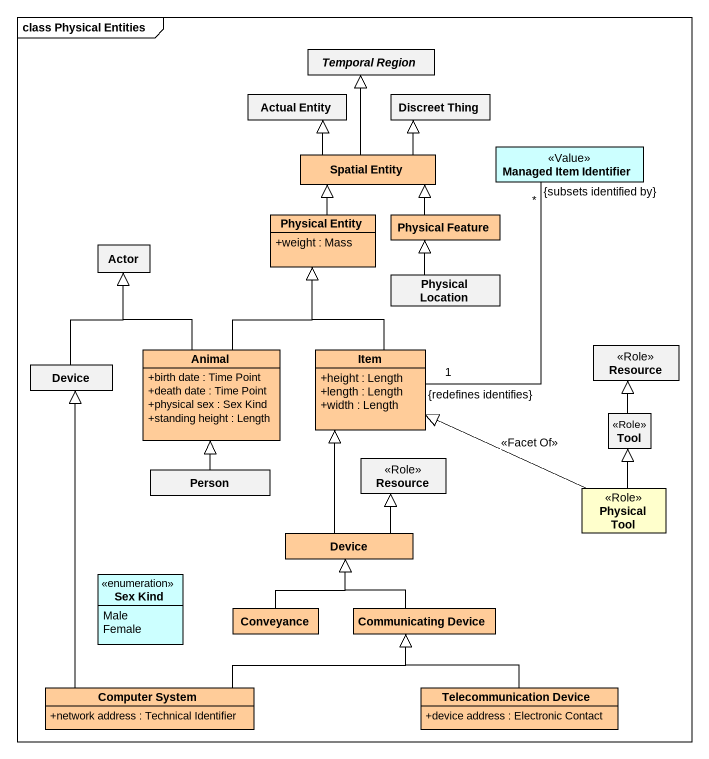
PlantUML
@startuml
mainframe class Physical Entities
hide circle
hide empty members
skinparam classAttributeIconSize 0
abstract class "Temporal Region" as Temporal_Region
class "Actual Entity" as Actual_Entity
class "Discreet Thing" as Discreet_Thing
class "Spatial Entity" as Spatial_Entity #FFCC99
class "Managed Item Identifier" as Managed_Item_Identifier <<Value>> #CCFFFF
class "Physical Entity" as Physical_Entity #FFCC99 {
  +weight : Mass
}
class "Physical Feature" as Physical_Feature #FFCC99
class "Actor" as Actor_
class "Physical Location" as Physical_Location
class Device
class Animal #FFCC99 {
  +birth date : Time Point
  +death date : Time Point
  +physical sex : Sex Kind
  +standing height : Length
}
class Item #FFCC99 {
  +height : Length
  +length : Length
  +width : Length
}
class Resource <<Role>>
class Tool <<Role>>
class "Person" as Person_
class "Resource" as Resource_2 <<Role>>
class "Physical Tool" as Physical_Tool <<Role>> #FFFFCC
class "Device" as Device_2 #FFCC99
enum "Sex Kind" as Sex_Kind #CCFFFF {
  Male
  Female
}
class Conveyance #FFCC99
class "Communicating Device" as Communicating_Device #FFCC99
class "Computer System" as Computer_System #FFCC99 {
  +network address : Technical Identifier
}
class "Telecommunication Device" as Telecommunication_Device #FFCC99 {
  +device address : Electronic Contact
}
Spatial_Entity -up-|> Temporal_Region
Spatial_Entity -up-|> Actual_Entity
Spatial_Entity -up-|> Discreet_Thing
Managed_Item_Identifier "*\n{subsets identified by}" -- "1\n{redefines identifies}" Item
Physical_Entity -up-|> Spatial_Entity
Physical_Feature -up-|> Spatial_Entity
Physical_Location -up-|> Physical_Feature
Device -up-|> Actor_
Animal -up-|> Physical_Entity
Animal -up-|> Actor_
Item -up-|> Physical_Entity
Tool -up-|> Resource
Person_ -up-|> Animal
Physical_Tool -left-|> Item : <<Facet Of>>
Physical_Tool -up-|> Tool
Device_2 -up-|> Item
Device_2 -up-|> Resource_2
Conveyance -up-|> Device_2
Communicating_Device -up-|> Device_2
Computer_System -up-|> Device
Computer_System -right-|> Communicating_Device
Telecommunication_Device -up-|> Communicating_Device
@enduml
